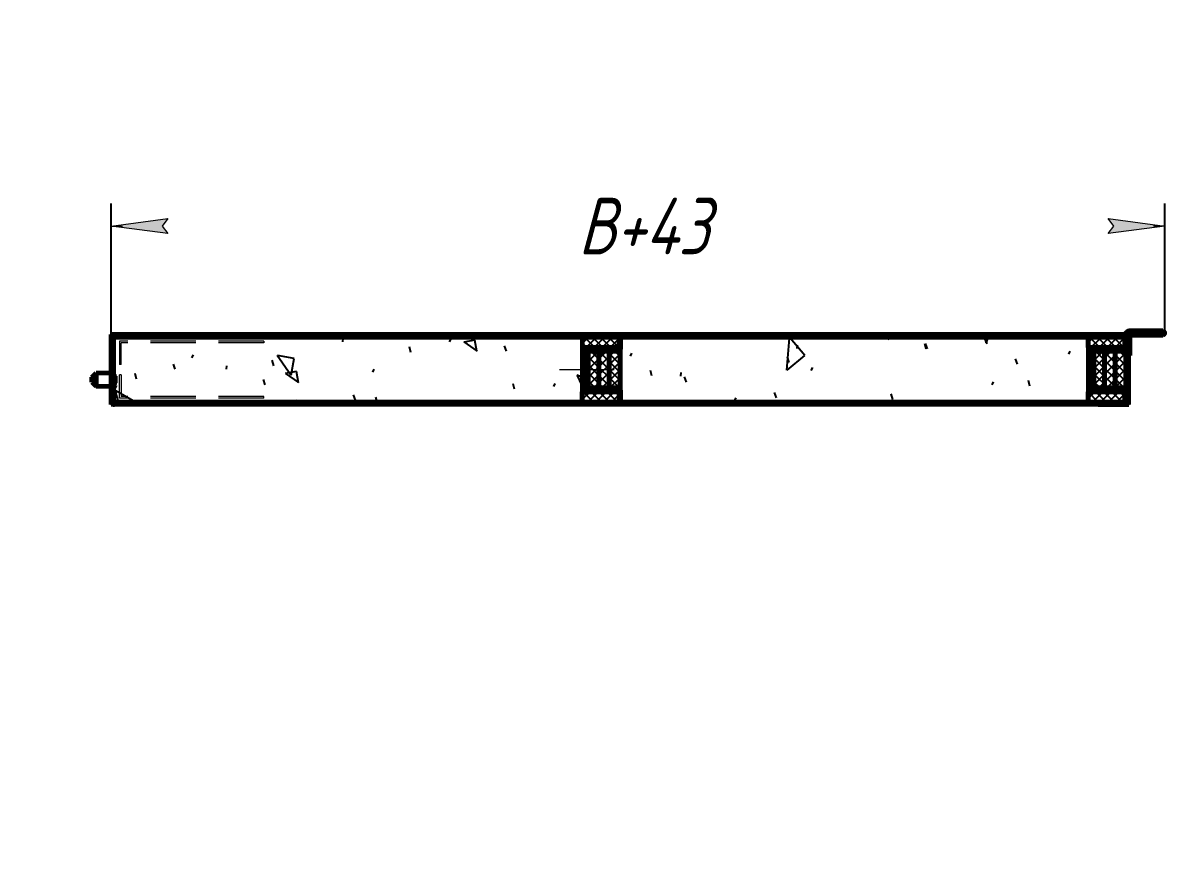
# Model space of a CAD drawing. Header units: millimetres. Extents: x -68 to 2520, y 0 to 297.
# Drawn here: x 2123.9 to 2225.3, y 0 to 73.2 of the extents above; entities that cross this region are included whole.
import ezdxf

# ---------------------------------------------------------------- set-up
doc = ezdxf.new("R2010")
doc.units = ezdxf.units.MM
for name, pattern in [('K5LT_AXLED', [13.660316, 9.160316, -1.5, 1.5, -1.5]), ('K5LT_BASIC', [0]), ('K5LT_DASHED', [6, 4, -2]), ('K5LT_THIN', [0])]:
    doc.linetypes.add(name, pattern=pattern)
doc.layers.add('Системный слой', color=7, linetype='Continuous')
doc.styles.add('KDIMTEXTSTYLE', font='GOST_AU.SHX', dxfattribs={"width": 0.96, "oblique": 15, "height": 5})
doc.dimstyles.new('KDIMSTYLE (0.50)', dxfattribs={"dimtxt": 5, "dimasz": 1, "dimexe": 2, "dimexo": 0, "dimgap": 1, "dimtad": 1, "dimlfac": 2, "dimtxsty": 'KDIMTEXTSTYLE', "dimsah": 1, "dimcen": 0, "dimdle": 1, "dimadec": 0, "dimazin": 0, "dimtfac": 0.667, "dimtmove": 0, "dimatfit": 3, "dimfxl": 1, "dimtvp": 1, "dimtolj": 1, "dimtzin": 0, "dimarcsym": 0})
doc.dimstyles.new('KDIMSTYLE (1.50)', dxfattribs={"dimtxt": 5, "dimasz": 1, "dimexe": 2, "dimexo": 0, "dimgap": 1, "dimtad": 1, "dimlfac": 0.666667, "dimtxsty": 'KDIMTEXTSTYLE', "dimsah": 1, "dimcen": 0, "dimdle": 1, "dimadec": 0, "dimazin": 0, "dimtfac": 0.667, "dimtmove": 0, "dimatfit": 3, "dimfxl": 1, "dimtvp": 1, "dimtolj": 1, "dimtzin": 0, "dimarcsym": 0})
pattern_1 = [(45, (0, 0), (-0.35355339, 0.35355339), []), (135, (0, 0), (-0.35355339, -0.35355339), [])]
pattern_2 = [(45, (0, 0), (-2.1213203, 2.1213203), [])]
pattern_3 = [(135, (0, 0), (-2.1213203, -2.1213203), [])]
pattern_4 = [(40, (7.66, 6.428), (-20.5692, 24.5134), [2, -30]), (130, (9.193, 7.713), (-24.5134, -20.5692), [2, -30]), (85, (7.66, 6.428), (-20.56883, 24.51297), [2.828, -42.426]), (60, (9.193, 7.713), (-27.7128, 16), [2, -30]), (150, (10.192, 9.445), (-16, -27.7128), [2, -30]), (105, (9.193, 7.713), (-27.7123, 15.9997), [2.828, -42.426]), (80, (16.853, 14.141), (-26.0974, 4.60168), [1.5, -25]), (170, (17.114, 15.618), (-4.60168, -26.0974), [1.5, -25]), (125, (16.853, 14.141), (-26.09695, 4.6016), [2.121, -35.355]), (100, (-18.796, -15.771), (-15.75692, -2.77837), [1, -15]), (190, (-18.97, -14.787), (2.77837, -15.75692), [1, -15]), (145, (-18.796, -15.771), (-15.75733, -2.77844), [1.414, -21.213]), (70, (1.233, 14.088), (-15.03508, 5.47232), [1, -15]), (160, (1.575, 15.028), (-5.47232, -15.03508), [1, -15]), (115, (1.233, 14.088), (-15.03547, 5.472463), [1.414, -21.213]), (85, (0, 0), (-9.351857, 7.84492), [0.3, -10]), (65, (0, 0), (-2.418448, 6.64463), [0.3, -10]), (105, (0, 0), (-6.193075, 7.658056), [0.5, -12]), (110, (0, 0), (-7.94593, 1.36463), [0.5, -7])]

# ---------------------------------------------------------------- blocks, each defined once
blk = doc.blocks.new('U57')
at = {"layer": 'Системный слой', "color": 7, "linetype": 'K5LT_DASHED', "lineweight": 18}
for p, q in [((2145.17, 45.09), (2132.43, 45.09)), ((2132.43, 45.09), (2132.43, 43.03)), ((2132.58, 43.03), (2132.58, 44.94)), ((2145.17, 44.94), (2132.58, 44.94)), ((2145.17, 45.09), (2145.17, 44.94)), ((2132.58, 43.03), (2132.43, 43.03))]:
    blk.add_line(p, q, dxfattribs=at)
blk = doc.blocks.new('U58')
at = {"layer": 'Системный слой', "color": 7, "linetype": 'K5LT_DASHED', "lineweight": 18}
for p, q in [((2132.58, 42.11), (2132.43, 42.11)), ((2132.43, 40.05), (2132.43, 42.11)), ((2132.58, 42.11), (2132.58, 40.2)), ((2145.17, 40.05), (2132.43, 40.05)), ((2145.17, 40.2), (2132.58, 40.2)), ((2145.17, 40.05), (2145.17, 40.2))]:
    blk.add_line(p, q, dxfattribs=at)
blk = doc.blocks.new('U61')
at = {"layer": 'Системный слой', "color": 7, "linetype": 'K5LT_DASHED', "lineweight": 18}
for p, q in [((2145.17, 45.09), (2132.43, 45.09)), ((2132.43, 45.09), (2132.43, 43.03)), ((2132.58, 43.03), (2132.58, 44.94)), ((2145.17, 44.94), (2132.58, 44.94)), ((2145.17, 45.09), (2145.17, 44.94)), ((2132.58, 43.03), (2132.43, 43.03))]:
    blk.add_line(p, q, dxfattribs=at)
blk = doc.blocks.new('U62')
at = {"layer": 'Системный слой', "color": 7, "linetype": 'K5LT_DASHED', "lineweight": 18}
for p, q in [((2132.58, 42.11), (2132.43, 42.11)), ((2132.43, 40.05), (2132.43, 42.11)), ((2132.58, 42.11), (2132.58, 40.2)), ((2145.17, 40.05), (2132.43, 40.05)), ((2145.17, 40.2), (2132.58, 40.2)), ((2145.17, 40.05), (2145.17, 40.2))]:
    blk.add_line(p, q, dxfattribs=at)
blk = doc.blocks.new('KDIMARROW_01')
at = {"layer": 'Системный слой'}
blk.add_hatch(color=0, dxfattribs=at).paths.add_polyline_path([(0, 0), (-5, 0.66), (-4.5, 0), (-5, -0.66)])
at = {"layer": 'Системный слой', "color": 0, "linetype": 'K5LT_THIN', "lineweight": 18}
for p, q in [((-4.5, 0), (-5, 0.66)), ((-5, 0.66), (0, 0)), ((0, 0), (-5, -0.66)), ((-5, -0.66), (-4.5, 0)), ((0, 0), (-1, 0))]:
    blk.add_line(p, q, dxfattribs=at)

msp = doc.modelspace()

# ---------------------------------------------------------------- hatches: boundary and pattern name
at = {"layer": 'Системный слой'}
h = msp.add_hatch(dxfattribs=at)
h.set_pattern_fill('Металл', angle=45, style=0, pattern_type=0)
h.set_pattern_definition(pattern_2)
h.paths.add_polyline_path([(2221.4993, 39.77478), (2221.4993, 45.47103), (2221.54235, 45.57498), (2221.6463, 45.61803), (2224.4981, 45.61803), (2224.62803, 45.67185), (2224.68185, 45.80178), (2224.62803, 45.93171), (2224.4981, 45.98553), (2221.52026, 45.98553), (2221.31237, 45.89942), (2221.11079, 45.69784), (2221.00685, 45.65478), (2218.7798, 45.65478), (2218.7798, 45.50778), (2221.00685, 45.50778), (2221.21473, 45.59389), (2221.41632, 45.79548), (2221.52026, 45.83853), (2224.4981, 45.83853), (2224.52408, 45.82777), (2224.53485, 45.80178), (2224.52408, 45.7758), (2224.4981, 45.76503), (2221.6463, 45.76503), (2221.43841, 45.67892), (2221.3523, 45.47103), (2221.3523, 39.77478), (2221.30924, 39.67084), (2221.2053, 39.62778), (2218.7798, 39.62778), (2218.7798, 39.48078), (2221.2053, 39.48078), (2221.41318, 39.56689)])
h = msp.add_hatch(dxfattribs=at)
h.set_pattern_fill('Металл', angle=45, style=0, pattern_type=0)
h.set_pattern_definition(pattern_2)
h.paths.add_polyline_path([(2221.4993, 39.77478), (2221.4993, 45.47103), (2221.54235, 45.57498), (2221.6463, 45.61803), (2224.4981, 45.61803), (2224.62803, 45.67185), (2224.68185, 45.80178), (2224.62803, 45.93171), (2224.4981, 45.98553), (2221.52026, 45.98553), (2221.31237, 45.89942), (2221.11079, 45.69784), (2221.00685, 45.65478), (2218.7798, 45.65478), (2218.7798, 45.50778), (2221.00685, 45.50778), (2221.21473, 45.59389), (2221.41632, 45.79548), (2221.52026, 45.83853), (2224.4981, 45.83853), (2224.52408, 45.82777), (2224.53485, 45.80178), (2224.52408, 45.7758), (2224.4981, 45.76503), (2221.6463, 45.76503), (2221.43841, 45.67892), (2221.3523, 45.47103), (2221.3523, 39.77478), (2221.30924, 39.67084), (2221.2053, 39.62778), (2218.7798, 39.62778), (2218.7798, 39.48078), (2221.2053, 39.48078), (2221.41318, 39.56689)])
h = msp.add_hatch(dxfattribs=at)
h.set_pattern_fill('Песок', angle=40, style=0, pattern_type=0)
h.set_pattern_definition(pattern_4)
h.paths.add_polyline_path([(2173.2641, 45.43428), (2131.90235, 45.43428), (2131.90235, 39.70128), (2173.2641, 39.70128), (2173.2641, 40.84053), (2173.2641, 44.29503), (2173.2641, 44.51553)])
h = msp.add_hatch(dxfattribs=at)
h.set_pattern_fill('Песок', angle=40, style=0, pattern_type=0)
h.set_pattern_definition(pattern_4)
h.paths.add_polyline_path([(2173.2641, 45.43428), (2131.90235, 45.43428), (2131.90235, 39.70128), (2173.2641, 39.70128), (2173.2641, 40.84053), (2173.2641, 44.29503), (2173.2641, 44.51553)])
h = msp.add_hatch(dxfattribs=at)
h.set_pattern_fill('Неметалл', angle=45, style=0, pattern_type=0)
h.set_pattern_definition(pattern_1)
h.paths.add_polyline_path([(2176.4981, 45.43428), (2176.4981, 44.51553), (2173.2641, 44.51553), (2173.2641, 45.43428)])
h = msp.add_hatch(dxfattribs=at)
h.set_pattern_fill('Неметалл', angle=45, style=0, pattern_type=0)
h.set_pattern_definition(pattern_1)
h.paths.add_polyline_path([(2176.4981, 45.43428), (2176.4981, 44.51553), (2173.2641, 44.51553), (2173.2641, 45.43428)])
h = msp.add_hatch(dxfattribs=at)
h.set_pattern_fill('Песок', angle=40, style=0, pattern_type=0)
h.set_pattern_definition(pattern_4)
h.paths.add_polyline_path([(2218.08035, 45.43428), (2176.7186, 45.43428), (2176.66662, 45.41275), (2176.6451, 45.36078), (2176.6451, 40.76703), (2176.6451, 39.77478), (2176.66662, 39.72281), (2176.7186, 39.70128), (2218.08035, 39.70128), (2218.08035, 40.84053), (2218.08035, 44.29503), (2218.08035, 44.51553)])
h = msp.add_hatch(dxfattribs=at)
h.set_pattern_fill('Песок', angle=40, style=0, pattern_type=0)
h.set_pattern_definition(pattern_4)
h.paths.add_polyline_path([(2218.08035, 45.43428), (2176.7186, 45.43428), (2176.66662, 45.41275), (2176.6451, 45.36078), (2176.6451, 40.76703), (2176.6451, 39.77478), (2176.66662, 39.72281), (2176.7186, 39.70128), (2218.08035, 39.70128), (2218.08035, 40.84053), (2218.08035, 44.29503), (2218.08035, 44.51553)])
h = msp.add_hatch(dxfattribs=at)
h.set_pattern_fill('Неметалл', angle=45, style=0, pattern_type=0)
h.set_pattern_definition(pattern_1)
h.paths.add_polyline_path([(2221.1318, 45.43428), (2217.8978, 45.43428), (2217.8978, 44.51553), (2218.1183, 44.51553), (2221.1318, 44.51553)])
h = msp.add_hatch(dxfattribs=at)
h.set_pattern_fill('Неметалл', angle=45, style=0, pattern_type=0)
h.set_pattern_definition(pattern_1)
h.paths.add_polyline_path([(2221.1318, 45.43428), (2217.8978, 45.43428), (2217.8978, 44.51553), (2218.1183, 44.51553), (2221.1318, 44.51553)])
h = msp.add_hatch(dxfattribs=at)
h.set_pattern_fill('Неметалл', angle=45, style=0, pattern_type=0)
h.set_pattern_definition(pattern_1)
h.paths.add_polyline_path([(2221.60955, 45.38952), (2221.60955, 43.8222), (2221.4993, 43.8222), (2221.4993, 45.38952)])
h = msp.add_hatch(dxfattribs=at)
h.set_pattern_fill('Неметалл', angle=45, style=0, pattern_type=0)
h.set_pattern_definition(pattern_1)
h.paths.add_polyline_path([(2221.60955, 45.38952), (2221.60955, 43.8222), (2221.4993, 43.8222), (2221.4993, 45.38952)])
h = msp.add_hatch(dxfattribs=at)
h.set_pattern_fill('Металл', angle=135, style=0, pattern_type=0)
h.set_pattern_definition(pattern_3)
h.paths.add_polyline_path([(2176.4981, 44.44203), (2173.4846, 44.44203), (2173.38065, 44.39898), (2173.3376, 44.29503), (2173.3376, 40.84053), (2173.38065, 40.73659), (2173.4846, 40.69353), (2176.4981, 40.69353), (2176.4981, 40.62003), (2173.4846, 40.62003), (2173.32868, 40.68462), (2173.2641, 40.84053), (2173.2641, 44.29503), (2173.32868, 44.45095), (2173.4846, 44.51553), (2176.4981, 44.51553)])
h = msp.add_hatch(dxfattribs=at)
h.set_pattern_fill('Металл', angle=135, style=0, pattern_type=0)
h.set_pattern_definition(pattern_3)
h.paths.add_polyline_path([(2176.4981, 44.44203), (2173.4846, 44.44203), (2173.38065, 44.39898), (2173.3376, 44.29503), (2173.3376, 40.84053), (2173.38065, 40.73659), (2173.4846, 40.69353), (2176.4981, 40.69353), (2176.4981, 40.62003), (2173.4846, 40.62003), (2173.32868, 40.68462), (2173.2641, 40.84053), (2173.2641, 44.29503), (2173.32868, 44.45095), (2173.4846, 44.51553), (2176.4981, 44.51553)])
h = msp.add_hatch(dxfattribs=at)
h.set_pattern_fill('Металл', angle=45, style=0, pattern_type=0)
h.set_pattern_definition(pattern_2)
h.paths.add_polyline_path([(2176.5716, 40.87728), (2173.8521, 40.87728), (2173.69618, 40.94187), (2173.6316, 41.09778), (2173.6316, 44.03778), (2173.69618, 44.1937), (2173.8521, 44.25828), (2176.5716, 44.25828), (2176.5716, 44.18478), (2173.8521, 44.18478), (2173.74815, 44.14173), (2173.7051, 44.03778), (2173.7051, 41.09778), (2173.74815, 40.99384), (2173.8521, 40.95078), (2176.5716, 40.95078)])
h = msp.add_hatch(dxfattribs=at)
h.set_pattern_fill('Металл', angle=45, style=0, pattern_type=0)
h.set_pattern_definition(pattern_2)
h.paths.add_polyline_path([(2176.5716, 40.87728), (2173.8521, 40.87728), (2173.69618, 40.94187), (2173.6316, 41.09778), (2173.6316, 44.03778), (2173.69618, 44.1937), (2173.8521, 44.25828), (2176.5716, 44.25828), (2176.5716, 44.18478), (2173.8521, 44.18478), (2173.74815, 44.14173), (2173.7051, 44.03778), (2173.7051, 41.09778), (2173.74815, 40.99384), (2173.8521, 40.95078), (2176.5716, 40.95078)])
h = msp.add_hatch(dxfattribs=at)
h.set_pattern_fill('Неметалл', angle=45, style=0, pattern_type=0)
h.set_pattern_definition(pattern_1)
h.paths.add_polyline_path([(2174.7341, 40.95078), (2174.7341, 44.18478), (2173.8521, 44.18478), (2173.81535, 44.18011), (2173.81535, 40.95545), (2173.8521, 40.95078)])
h.paths.add_polyline_path([(2175.65285, 40.95078), (2175.65285, 44.18478), (2174.7341, 44.18478), (2174.7341, 40.95078)])
h.paths.add_polyline_path([(2175.65285, 44.18478), (2175.65285, 40.95078), (2176.5716, 40.95078), (2176.5716, 44.18478)])
h = msp.add_hatch(dxfattribs=at)
h.set_pattern_fill('Неметалл', angle=45, style=0, pattern_type=0)
h.set_pattern_definition(pattern_1)
h.paths.add_polyline_path([(2174.7341, 40.95078), (2174.7341, 44.18478), (2173.8521, 44.18478), (2173.81535, 44.18011), (2173.81535, 40.95545), (2173.8521, 40.95078)])
h.paths.add_polyline_path([(2175.65285, 40.95078), (2175.65285, 44.18478), (2174.7341, 44.18478), (2174.7341, 40.95078)])
h.paths.add_polyline_path([(2175.65285, 44.18478), (2175.65285, 40.95078), (2176.5716, 40.95078), (2176.5716, 44.18478)])
h = msp.add_hatch(dxfattribs=at)
h.set_pattern_fill('Металл', angle=135, style=0, pattern_type=0)
h.set_pattern_definition(pattern_3)
h.paths.add_polyline_path([(2221.1318, 44.44203), (2218.1183, 44.44203), (2218.01435, 44.39898), (2217.9713, 44.29503), (2217.9713, 40.84053), (2218.01435, 40.73659), (2218.1183, 40.69353), (2221.1318, 40.69353), (2221.1318, 40.62003), (2218.1183, 40.62003), (2217.96238, 40.68462), (2217.8978, 40.84053), (2217.8978, 44.29503), (2217.96238, 44.45095), (2218.1183, 44.51553), (2221.1318, 44.51553)])
h = msp.add_hatch(dxfattribs=at)
h.set_pattern_fill('Металл', angle=135, style=0, pattern_type=0)
h.set_pattern_definition(pattern_3)
h.paths.add_polyline_path([(2221.1318, 44.44203), (2218.1183, 44.44203), (2218.01435, 44.39898), (2217.9713, 44.29503), (2217.9713, 40.84053), (2218.01435, 40.73659), (2218.1183, 40.69353), (2221.1318, 40.69353), (2221.1318, 40.62003), (2218.1183, 40.62003), (2217.96238, 40.68462), (2217.8978, 40.84053), (2217.8978, 44.29503), (2217.96238, 44.45095), (2218.1183, 44.51553), (2221.1318, 44.51553)])
h = msp.add_hatch(dxfattribs=at)
h.set_pattern_fill('Металл', angle=45, style=0, pattern_type=0)
h.set_pattern_definition(pattern_2)
h.paths.add_polyline_path([(2221.2053, 40.87728), (2218.4858, 40.87728), (2218.32988, 40.94187), (2218.2653, 41.09778), (2218.2653, 44.03778), (2218.32988, 44.1937), (2218.4858, 44.25828), (2221.2053, 44.25828), (2221.2053, 44.18478), (2218.4858, 44.18478), (2218.38185, 44.14173), (2218.3388, 44.03778), (2218.3388, 41.09778), (2218.38185, 40.99384), (2218.4858, 40.95078), (2221.2053, 40.95078)])
h = msp.add_hatch(dxfattribs=at)
h.set_pattern_fill('Металл', angle=45, style=0, pattern_type=0)
h.set_pattern_definition(pattern_2)
h.paths.add_polyline_path([(2221.2053, 40.87728), (2218.4858, 40.87728), (2218.32988, 40.94187), (2218.2653, 41.09778), (2218.2653, 44.03778), (2218.32988, 44.1937), (2218.4858, 44.25828), (2221.2053, 44.25828), (2221.2053, 44.18478), (2218.4858, 44.18478), (2218.38185, 44.14173), (2218.3388, 44.03778), (2218.3388, 41.09778), (2218.38185, 40.99384), (2218.4858, 40.95078), (2221.2053, 40.95078)])
h = msp.add_hatch(dxfattribs=at)
h.set_pattern_fill('Неметалл', angle=45, style=0, pattern_type=0)
h.set_pattern_definition(pattern_1)
h.paths.add_polyline_path([(2219.3678, 40.95078), (2219.3678, 44.18478), (2218.4858, 44.18478), (2218.44905, 44.18011), (2218.44905, 40.95545), (2218.4858, 40.95078)])
h.paths.add_polyline_path([(2220.28655, 40.95078), (2220.28655, 44.18478), (2219.3678, 44.18478), (2219.3678, 40.95078)])
h.paths.add_polyline_path([(2220.28655, 44.18478), (2220.28655, 40.95078), (2221.2053, 40.95078), (2221.2053, 43.08328), (2221.1318, 43.08328), (2221.0583, 43.15703), (2221.0583, 43.74254), (2221.1318, 43.81629), (2221.2053, 43.81629), (2221.2053, 44.18478)])
h = msp.add_hatch(dxfattribs=at)
h.set_pattern_fill('Неметалл', angle=45, style=0, pattern_type=0)
h.set_pattern_definition(pattern_1)
h.paths.add_polyline_path([(2219.3678, 40.95078), (2219.3678, 44.18478), (2218.4858, 44.18478), (2218.44905, 44.18011), (2218.44905, 40.95545), (2218.4858, 40.95078)])
h.paths.add_polyline_path([(2220.28655, 40.95078), (2220.28655, 44.18478), (2219.3678, 44.18478), (2219.3678, 40.95078)])
h.paths.add_polyline_path([(2220.28655, 44.18478), (2220.28655, 40.95078), (2221.2053, 40.95078), (2221.2053, 43.08328), (2221.1318, 43.08328), (2221.0583, 43.15703), (2221.0583, 43.74254), (2221.1318, 43.81629), (2221.2053, 43.81629), (2221.2053, 44.18478)])
h = msp.add_hatch(dxfattribs=at)
h.set_pattern_fill('Неметалл', angle=45, style=0, pattern_type=0)
h.set_pattern_definition(pattern_1)
h.paths.add_polyline_path([(2173.2641, 39.70128), (2176.4981, 39.70128), (2176.4981, 40.62003), (2173.4846, 40.62003), (2173.2641, 40.62003)])
h = msp.add_hatch(dxfattribs=at)
h.set_pattern_fill('Неметалл', angle=45, style=0, pattern_type=0)
h.set_pattern_definition(pattern_1)
h.paths.add_polyline_path([(2173.2641, 39.70128), (2176.4981, 39.70128), (2176.4981, 40.62003), (2173.4846, 40.62003), (2173.2641, 40.62003)])
h = msp.add_hatch(dxfattribs=at)
h.set_pattern_fill('Неметалл', angle=45, style=0, pattern_type=0)
h.set_pattern_definition(pattern_1)
h.paths.add_polyline_path([(2217.8978, 39.70128), (2221.1318, 39.70128), (2221.1318, 40.62003), (2218.1183, 40.62003), (2217.8978, 40.62003)])
h = msp.add_hatch(dxfattribs=at)
h.set_pattern_fill('Неметалл', angle=45, style=0, pattern_type=0)
h.set_pattern_definition(pattern_1)
h.paths.add_polyline_path([(2217.8978, 39.70128), (2221.1318, 39.70128), (2221.1318, 40.62003), (2218.1183, 40.62003), (2217.8978, 40.62003)])

# ---------------------------------------------------------------- linework, layer by layer
at = {"layer": 'Системный слой', "color": 5, "linetype": 'K5LT_BASIC', "lineweight": 60, "true_color": 0x0000ff}
for p, q in [((2131.68185, 43.81629), (2131.68185, 45.65478)), ((2221.00685, 45.65478), (2131.68185, 45.65478)), ((2131.68185, 43.81629), (2131.68185, 45.65478)), ((2221.00685, 45.65478), (2131.68185, 45.65478)), ((2134.40135, 45.65478), (2134.40135, 45.50778)), ((2134.40135, 45.65478), (2134.40135, 45.50778)), ((2218.7798, 45.65478), (2218.44905, 45.65478)), ((2218.7798, 45.65478), (2218.44905, 45.65478)), ((2221.00685, 45.65478), (2218.7798, 45.65478)), ((2218.7798, 45.50778), (2218.7798, 45.65478)), ((2221.00685, 45.65478), (2218.7798, 45.65478)), ((2218.7798, 45.50778), (2218.7798, 45.65478)), ((2221.31237, 45.89942), (2221.11079, 45.69784)), ((2221.31237, 45.89942), (2221.11079, 45.69784)), ((2221.41632, 45.79548), (2221.21473, 45.59389)), ((2221.41632, 45.79548), (2221.21473, 45.59389)), ((2224.4981, 45.98553), (2221.52026, 45.98553)), ((2224.4981, 45.98553), (2221.52026, 45.98553)), ((2224.4981, 45.83853), (2221.52026, 45.83853)), ((2224.4981, 45.83853), (2221.52026, 45.83853)), ((2221.6463, 45.76503), (2224.4981, 45.76503)), ((2221.6463, 45.76503), (2224.4981, 45.76503)), ((2131.82885, 42.05229), (2131.82885, 45.36078)), ((2131.82885, 42.05229), (2131.82885, 45.36078)), ((2131.90235, 45.47103), (2131.90235, 45.43428)), ((2176.4981, 45.47103), (2131.90235, 45.47103)), ((2131.90235, 45.47103), (2131.90235, 45.43428)), ((2176.4981, 45.47103), (2131.90235, 45.47103)), ((2131.90235, 45.43428), (2131.90235, 42.05229)), ((2176.4981, 45.43428), (2131.90235, 45.43428)), ((2131.90235, 45.43428), (2173.2641, 45.43428)), ((2131.90235, 45.43428), (2131.90235, 42.05229)), ((2176.4981, 45.43428), (2131.90235, 45.43428)), ((2131.90235, 45.43428), (2173.2641, 45.43428)), ((2221.2053, 45.50778), (2131.97585, 45.50778)), ((2221.2053, 45.50778), (2131.97585, 45.50778)), ((2173.2641, 45.43428), (2176.4981, 45.43428)), ((2173.2641, 45.43428), (2173.2641, 39.70128)), ((2173.2641, 45.43428), (2176.4981, 45.43428)), ((2173.2641, 45.43428), (2173.2641, 39.70128)), ((2176.4981, 45.43428), (2176.4981, 44.51553)), ((2176.4981, 45.43428), (2176.4981, 44.51553)), ((2176.5716, 44.51553), (2176.5716, 45.36078)), ((2176.5716, 44.51553), (2176.5716, 45.36078)), ((2176.60835, 45.36078), (2176.60835, 44.36853)), ((2176.60835, 44.51553), (2176.60835, 45.36078)), ((2176.60835, 45.36078), (2176.60835, 44.36853)), ((2176.60835, 44.51553), (2176.60835, 45.36078)), ((2176.6451, 45.43428), (2221.1318, 45.43428)), ((2176.6451, 39.70128), (2176.6451, 45.43428)), ((2176.6451, 45.43428), (2221.1318, 45.43428)), ((2176.6451, 39.70128), (2176.6451, 45.43428)), ((2176.6451, 45.36078), (2176.6451, 44.36853)), ((2176.6451, 45.36078), (2176.6451, 44.36853)), ((2221.1318, 45.47103), (2176.7186, 45.47103)), ((2221.1318, 45.47103), (2176.7186, 45.47103)), ((2221.1318, 45.43428), (2176.7186, 45.43428)), ((2221.1318, 45.43428), (2176.7186, 45.43428)), ((2217.8978, 45.43428), (2221.1318, 45.43428)), ((2217.8978, 44.51553), (2217.8978, 45.43428)), ((2217.8978, 45.43428), (2217.8978, 39.70128)), ((2217.8978, 45.43428), (2221.1318, 45.43428)), ((2217.8978, 44.51553), (2217.8978, 45.43428)), ((2217.8978, 45.43428), (2217.8978, 39.70128)), ((2218.7798, 45.50778), (2218.44905, 45.50778)), ((2218.7798, 45.50778), (2218.44905, 45.50778)), ((2221.00685, 45.50778), (2218.7798, 45.50778)), ((2221.00685, 45.50778), (2218.7798, 45.50778)), ((2221.2053, 45.50778), (2221.00685, 45.50778)), ((2221.2053, 45.50778), (2221.00685, 45.50778)), ((2221.1318, 45.43428), (2221.1318, 44.51553)), ((2221.1318, 45.43428), (2221.1318, 44.51553)), ((2221.2053, 44.51553), (2221.2053, 45.36078)), ((2221.2053, 44.51553), (2221.2053, 45.36078)), ((2221.24205, 44.51553), (2221.24205, 45.36078)), ((2221.24205, 44.51553), (2221.24205, 45.36078)), ((2221.3523, 39.77478), (2221.3523, 45.47103)), ((2221.3523, 39.77478), (2221.3523, 45.47103)), ((2221.4993, 39.77478), (2221.4993, 45.47103)), ((2221.4993, 39.77478), (2221.4993, 45.47103)), ((2221.4993, 45.38952), (2221.60955, 45.38952)), ((2221.4993, 45.38952), (2221.60955, 45.38952)), ((2221.60955, 43.8222), (2221.60955, 45.38952)), ((2221.60955, 43.8222), (2221.60955, 45.38952)), ((2221.6463, 45.61803), (2224.4981, 45.61803)), ((2221.6463, 45.61803), (2224.4981, 45.61803)), ((2131.68185, 42.27378), (2131.68185, 44.03716)), ((2131.68185, 42.27378), (2131.68185, 44.03716)), ((2176.4981, 44.51553), (2173.2641, 44.51553)), ((2176.4981, 44.51553), (2173.2641, 44.51553)), ((2173.2641, 44.29503), (2173.2641, 40.84053)), ((2173.2641, 44.29503), (2173.2641, 40.84053)), ((2173.3376, 44.29503), (2173.3376, 40.84053)), ((2173.3376, 44.29503), (2173.3376, 40.84053)), ((2176.4981, 44.51553), (2173.4846, 44.51553)), ((2176.4981, 44.51553), (2173.4846, 44.51553)), ((2176.4981, 44.44203), (2173.4846, 44.44203)), ((2176.4981, 44.44203), (2173.4846, 44.44203)), ((2173.59485, 44.03778), (2173.59485, 43.37628)), ((2173.59485, 44.03778), (2173.59485, 43.37628)), ((2173.6316, 44.03778), (2173.6316, 43.37628)), ((2173.6316, 41.09778), (2173.6316, 44.03778)), ((2173.6316, 44.03778), (2173.6316, 43.37628)), ((2173.6316, 41.09778), (2173.6316, 44.03778)), ((2173.7051, 41.09778), (2173.7051, 44.03778)), ((2173.7051, 41.09778), (2173.7051, 44.03778)), ((2173.81535, 44.18478), (2174.7341, 44.18478)), ((2173.81535, 40.95078), (2173.81535, 44.18478)), ((2173.81535, 44.18478), (2174.7341, 44.18478)), ((2173.81535, 40.95078), (2173.81535, 44.18478)), ((2176.53485, 44.29503), (2173.8521, 44.29503)), ((2176.53485, 44.29503), (2173.8521, 44.29503)), ((2176.53485, 44.25828), (2173.8521, 44.25828)), ((2173.8521, 44.25828), (2176.5716, 44.25828)), ((2176.53485, 44.25828), (2173.8521, 44.25828)), ((2173.8521, 44.25828), (2176.5716, 44.25828)), ((2173.8521, 44.18478), (2176.5716, 44.18478)), ((2173.8521, 44.18478), (2176.5716, 44.18478)), ((2174.7341, 44.18478), (2174.7341, 40.95078)), ((2174.7341, 40.95078), (2174.7341, 44.18478)), ((2174.7341, 44.18478), (2175.65285, 44.18478)), ((2174.7341, 44.18478), (2174.7341, 40.95078)), ((2174.7341, 40.95078), (2174.7341, 44.18478)), ((2174.7341, 44.18478), (2175.65285, 44.18478)), ((2175.1016, 44.44203), (2176.4981, 44.44203)), ((2175.1016, 44.44203), (2175.1016, 44.40528)), ((2175.1016, 44.44203), (2176.4981, 44.44203)), ((2175.1016, 44.44203), (2175.1016, 44.40528)), ((2175.1016, 44.40528), (2176.4981, 44.40528)), ((2175.1016, 44.40528), (2176.4981, 44.40528)), ((2175.65285, 40.95078), (2175.65285, 44.18478)), ((2175.65285, 44.18478), (2176.5716, 44.18478)), ((2175.65285, 44.18478), (2175.65285, 40.95078)), ((2175.65285, 40.95078), (2175.65285, 44.18478)), ((2175.65285, 44.18478), (2176.5716, 44.18478)), ((2175.65285, 44.18478), (2175.65285, 40.95078)), ((2176.4981, 44.44203), (2176.4981, 44.51553)), ((2176.4981, 44.44203), (2176.4981, 44.51553)), ((2176.5716, 44.18478), (2176.5716, 44.25828)), ((2176.5716, 44.18478), (2176.5716, 44.25828)), ((2176.5716, 44.18478), (2176.5716, 40.95078)), ((2176.5716, 44.18478), (2176.5716, 40.95078)), ((2221.1318, 44.51553), (2217.8978, 44.51553)), ((2221.1318, 44.51553), (2217.8978, 44.51553)), ((2217.8978, 44.29503), (2217.8978, 40.84053)), ((2217.8978, 44.29503), (2217.8978, 40.84053)), ((2217.9713, 44.29503), (2217.9713, 40.84053)), ((2217.9713, 44.29503), (2217.9713, 40.84053)), ((2221.1318, 44.51553), (2218.1183, 44.51553)), ((2221.1318, 44.51553), (2218.1183, 44.51553)), ((2221.1318, 44.44203), (2218.1183, 44.44203)), ((2221.1318, 44.44203), (2218.1183, 44.44203)), ((2218.2653, 41.09778), (2218.2653, 44.03778)), ((2218.2653, 41.09778), (2218.2653, 44.03778)), ((2218.3388, 41.09778), (2218.3388, 44.03778)), ((2218.3388, 41.09778), (2218.3388, 44.03778)), ((2218.44905, 44.18478), (2219.3678, 44.18478)), ((2218.44905, 40.95078), (2218.44905, 44.18478)), ((2218.44905, 44.18478), (2219.3678, 44.18478)), ((2218.44905, 40.95078), (2218.44905, 44.18478)), ((2221.16855, 44.25828), (2218.4858, 44.25828)), ((2218.4858, 44.25828), (2221.2053, 44.25828)), ((2221.16855, 44.25828), (2218.4858, 44.25828)), ((2218.4858, 44.25828), (2221.2053, 44.25828)), ((2218.4858, 44.18478), (2221.2053, 44.18478)), ((2218.4858, 44.18478), (2221.2053, 44.18478)), ((2219.3678, 44.18478), (2219.3678, 40.95078)), ((2219.3678, 40.95078), (2219.3678, 44.18478)), ((2219.3678, 44.18478), (2220.28655, 44.18478)), ((2219.3678, 44.18478), (2219.3678, 40.95078)), ((2219.3678, 40.95078), (2219.3678, 44.18478)), ((2219.3678, 44.18478), (2220.28655, 44.18478)), ((2219.7353, 44.44203), (2221.1318, 44.44203)), ((2219.7353, 44.44203), (2219.7353, 44.40528)), ((2219.7353, 44.44203), (2221.1318, 44.44203)), ((2219.7353, 44.44203), (2219.7353, 44.40528)), ((2219.7353, 44.40528), (2221.1318, 44.40528)), ((2219.7353, 44.40528), (2221.1318, 44.40528)), ((2220.28655, 40.95078), (2220.28655, 44.18478)), ((2220.28655, 44.18478), (2221.2053, 44.18478)), ((2220.28655, 44.18478), (2220.28655, 40.95078)), ((2220.28655, 40.95078), (2220.28655, 44.18478)), ((2220.28655, 44.18478), (2221.2053, 44.18478)), ((2220.28655, 44.18478), (2220.28655, 40.95078)), ((2221.1318, 44.44203), (2221.1318, 44.51553)), ((2221.1318, 44.44203), (2221.1318, 44.51553)), ((2221.2053, 44.18478), (2221.2053, 44.25828)), ((2221.2053, 44.18478), (2221.2053, 44.25828)), ((2221.2053, 44.18478), (2221.2053, 40.91403)), ((2221.2053, 44.18478), (2221.2053, 40.91403)), ((2221.4993, 43.8222), (2221.60955, 43.8222)), ((2221.4993, 43.8222), (2221.60955, 43.8222)), ((2173.59485, 43.37628), (2173.6316, 43.37628)), ((2173.59485, 43.37628), (2173.6316, 43.37628)), ((2221.2053, 43.19253), (2221.3523, 43.19253)), ((2221.2053, 43.19253), (2221.3523, 43.19253)), ((2129.99135, 41.90628), (2130.35885, 42.27378)), ((2129.99135, 41.90628), (2130.35885, 42.27378)), ((2129.99135, 41.46695), (2129.99135, 41.90462)), ((2129.99135, 41.46695), (2129.99135, 41.90462)), ((2130.35885, 42.27378), (2131.68185, 42.27378)), ((2130.35885, 42.27378), (2130.35885, 41.09778)), ((2130.35885, 42.27378), (2131.68185, 42.27378)), ((2130.35885, 42.27378), (2130.35885, 41.09778)), ((2130.35885, 42.27316), (2131.68185, 42.27316)), ((2130.35885, 42.27316), (2131.68185, 42.27316)), ((2131.68185, 39.48078), (2131.68185, 42.27378)), ((2131.68185, 39.48078), (2131.68185, 42.27378)), ((2131.68185, 42.05229), (2131.97585, 42.05229)), ((2131.68185, 42.05229), (2131.97585, 42.05229)), ((2131.97585, 42.05229), (2131.97585, 41.31928)), ((2131.97585, 42.05229), (2131.97585, 41.31928)), ((2132.04935, 41.97854), (2132.04935, 41.39303)), ((2132.04935, 41.97854), (2132.04935, 41.39303)), ((2173.6316, 41.75928), (2173.59485, 41.75928)), ((2173.59485, 41.75928), (2173.59485, 41.09778)), ((2173.6316, 41.75928), (2173.59485, 41.75928)), ((2173.59485, 41.75928), (2173.59485, 41.09778)), ((2173.6316, 41.75928), (2173.6316, 41.09778)), ((2173.6316, 41.75928), (2173.6316, 41.09778)), ((2218.2653, 41.75928), (2218.2653, 41.09778)), ((2218.2653, 41.75928), (2218.2653, 41.09778)), ((2221.2053, 41.94303), (2221.3523, 41.94303)), ((2221.2053, 41.94303), (2221.3523, 41.94303)), ((2129.99135, 41.46528), (2130.35885, 41.09778)), ((2129.99135, 41.46528), (2130.35885, 41.09778)), ((2130.35885, 41.0984), (2131.68185, 41.0984)), ((2130.35885, 41.09778), (2130.35885, 41.0984)), ((2130.35885, 41.0984), (2131.68185, 41.0984)), ((2130.35885, 41.09778), (2130.35885, 41.0984)), ((2130.35885, 41.09778), (2131.68185, 41.09778)), ((2130.35885, 41.09778), (2131.68185, 41.09778)), ((2131.68185, 41.31928), (2131.97585, 41.31928)), ((2131.68185, 41.31928), (2131.97585, 41.31928)), ((2131.82885, 39.77478), (2131.82885, 41.31928)), ((2131.82885, 39.77478), (2131.82885, 41.31928)), ((2131.90235, 41.31928), (2131.90235, 39.70128)), ((2131.90235, 41.31928), (2131.90235, 39.70128)), ((2173.2641, 40.62003), (2176.4981, 40.62003)), ((2173.2641, 39.70128), (2173.2641, 40.62003)), ((2173.2641, 40.62003), (2176.4981, 40.62003)), ((2173.2641, 39.70128), (2173.2641, 40.62003)), ((2173.4846, 40.69353), (2176.4981, 40.69353)), ((2173.4846, 40.69353), (2176.4981, 40.69353)), ((2173.4846, 40.62003), (2176.4981, 40.62003)), ((2173.4846, 40.62003), (2176.4981, 40.62003)), ((2174.7341, 40.95078), (2173.81535, 40.95078)), ((2174.7341, 40.95078), (2173.81535, 40.95078)), ((2176.5716, 40.95078), (2173.8521, 40.95078)), ((2176.5716, 40.95078), (2173.8521, 40.95078)), ((2173.8521, 40.87728), (2176.53485, 40.87728)), ((2176.5716, 40.87728), (2173.8521, 40.87728)), ((2173.8521, 40.87728), (2176.53485, 40.87728)), ((2176.5716, 40.87728), (2173.8521, 40.87728)), ((2173.8521, 40.84053), (2176.53485, 40.84053)), ((2173.8521, 40.84053), (2176.53485, 40.84053)), ((2175.65285, 40.95078), (2174.7341, 40.95078)), ((2175.65285, 40.95078), (2174.7341, 40.95078)), ((2176.4981, 40.73028), (2175.1016, 40.73028)), ((2175.1016, 40.73028), (2175.1016, 40.69353)), ((2176.4981, 40.73028), (2175.1016, 40.73028)), ((2175.1016, 40.73028), (2175.1016, 40.69353)), ((2176.4981, 40.69353), (2175.1016, 40.69353)), ((2176.4981, 40.69353), (2175.1016, 40.69353)), ((2176.5716, 40.95078), (2175.65285, 40.95078)), ((2176.5716, 40.95078), (2175.65285, 40.95078)), ((2176.4981, 40.62003), (2176.4981, 40.69353)), ((2176.4981, 40.62003), (2176.4981, 40.69353)), ((2176.4981, 40.62003), (2176.4981, 39.70128)), ((2176.4981, 40.62003), (2176.4981, 39.70128)), ((2176.5716, 40.87728), (2176.5716, 40.95078)), ((2176.5716, 40.87728), (2176.5716, 40.95078)), ((2176.5716, 39.77478), (2176.5716, 40.62003)), ((2176.5716, 39.77478), (2176.5716, 40.62003)), ((2176.60835, 40.76703), (2176.60835, 39.77478)), ((2176.60835, 40.76703), (2176.60835, 39.77478)), ((2176.60835, 39.77478), (2176.60835, 40.62003)), ((2176.60835, 39.77478), (2176.60835, 40.62003)), ((2176.6451, 40.76703), (2176.6451, 39.77478)), ((2176.6451, 40.76703), (2176.6451, 39.77478)), ((2217.8978, 40.62003), (2221.1318, 40.62003)), ((2217.8978, 39.70128), (2217.8978, 40.62003)), ((2217.8978, 40.62003), (2221.1318, 40.62003)), ((2217.8978, 39.70128), (2217.8978, 40.62003)), ((2218.1183, 40.69353), (2221.1318, 40.69353)), ((2218.1183, 40.69353), (2221.1318, 40.69353)), ((2218.1183, 40.62003), (2221.1318, 40.62003)), ((2218.1183, 40.62003), (2221.1318, 40.62003)), ((2219.3678, 40.95078), (2218.44905, 40.95078)), ((2219.3678, 40.95078), (2218.44905, 40.95078)), ((2221.2053, 40.95078), (2218.4858, 40.95078)), ((2221.2053, 40.95078), (2218.4858, 40.95078)), ((2218.4858, 40.87728), (2221.16855, 40.87728)), ((2221.2053, 40.87728), (2218.4858, 40.87728)), ((2218.4858, 40.87728), (2221.16855, 40.87728)), ((2221.2053, 40.87728), (2218.4858, 40.87728)), ((2220.28655, 40.95078), (2219.3678, 40.95078)), ((2220.28655, 40.95078), (2219.3678, 40.95078)), ((2221.1318, 40.73028), (2219.7353, 40.73028)), ((2219.7353, 40.73028), (2219.7353, 40.69353)), ((2221.1318, 40.73028), (2219.7353, 40.73028)), ((2219.7353, 40.73028), (2219.7353, 40.69353)), ((2221.1318, 40.69353), (2219.7353, 40.69353)), ((2221.1318, 40.69353), (2219.7353, 40.69353)), ((2221.2053, 40.95078), (2220.28655, 40.95078)), ((2221.2053, 40.95078), (2220.28655, 40.95078)), ((2221.1318, 40.62003), (2221.1318, 40.69353)), ((2221.1318, 40.62003), (2221.1318, 40.69353)), ((2221.1318, 40.62003), (2221.1318, 39.70128)), ((2221.1318, 40.62003), (2221.1318, 39.70128)), ((2221.2053, 40.87728), (2221.2053, 40.95078)), ((2221.2053, 40.87728), (2221.2053, 40.95078)), ((2221.2053, 39.77478), (2221.2053, 40.62003)), ((2221.2053, 39.77478), (2221.2053, 40.62003)), ((2221.24205, 39.77478), (2221.24205, 40.62003)), ((2221.24205, 39.77478), (2221.24205, 40.62003)), ((2131.90235, 39.70128), (2131.90235, 39.66453)), ((2131.90235, 39.70128), (2176.4981, 39.70128)), ((2173.2641, 39.70128), (2131.90235, 39.70128)), ((2131.90235, 39.70128), (2131.90235, 39.66453)), ((2131.90235, 39.70128), (2176.4981, 39.70128)), ((2173.2641, 39.70128), (2131.90235, 39.70128)), ((2131.90235, 39.66453), (2176.4981, 39.66453)), ((2131.90235, 39.66453), (2176.4981, 39.66453)), ((2221.2053, 39.62778), (2131.97585, 39.62778)), ((2221.2053, 39.62778), (2131.97585, 39.62778)), ((2134.40135, 39.62778), (2134.40135, 39.48078)), ((2134.40135, 39.62778), (2134.40135, 39.48078)), ((2176.4981, 39.70128), (2173.2641, 39.70128)), ((2176.4981, 39.70128), (2173.2641, 39.70128)), ((2221.1318, 39.70128), (2176.6451, 39.70128)), ((2221.1318, 39.70128), (2176.6451, 39.70128)), ((2176.7186, 39.70128), (2221.1318, 39.70128)), ((2176.7186, 39.70128), (2221.1318, 39.70128)), ((2176.7186, 39.66453), (2221.1318, 39.66453)), ((2176.7186, 39.66453), (2221.1318, 39.66453)), ((2221.1318, 39.70128), (2217.8978, 39.70128)), ((2221.1318, 39.70128), (2217.8978, 39.70128)), ((2218.7798, 39.62778), (2218.44905, 39.62778)), ((2218.7798, 39.62778), (2218.44905, 39.62778)), ((2218.7798, 39.48078), (2218.7798, 39.62778)), ((2218.7798, 39.62778), (2221.2053, 39.62778)), ((2218.7798, 39.48078), (2218.7798, 39.62778)), ((2218.7798, 39.62778), (2221.2053, 39.62778)), ((2221.4993, 39.55428), (2221.4993, 39.77478)), ((2221.4993, 39.55428), (2221.4993, 39.77478)), ((2221.4993, 39.48078), (2221.4993, 39.55428)), ((2221.4993, 39.48078), (2221.4993, 39.55428)), ((2221.4993, 39.48078), (2131.68185, 39.48078)), ((2221.4993, 39.48078), (2131.68185, 39.48078)), ((2218.7798, 39.48078), (2218.44905, 39.48078)), ((2218.7798, 39.48078), (2218.44905, 39.48078)), ((2218.7798, 39.48078), (2221.2053, 39.48078)), ((2218.7798, 39.48078), (2221.2053, 39.48078)), ((2221.2053, 39.48078), (2221.4993, 39.48078)), ((2221.2053, 39.48078), (2221.4993, 39.48078))]:
    msp.add_line(p, q, dxfattribs=at)
at = {"layer": 'Системный слой', "color": 7, "linetype": 'K5LT_THIN', "lineweight": 18}
for p, q in [((2131.78138, 45.58128), (2131.68185, 45.58128)), ((2131.78138, 45.58128), (2131.68185, 45.58128)), ((2176.4981, 45.36078), (2176.5716, 45.36078)), ((2176.4981, 45.36078), (2176.5716, 45.36078)), ((2221.1318, 45.36078), (2221.2053, 45.36078)), ((2221.1318, 45.36078), (2221.2053, 45.36078)), ((2221.2053, 42.23703), (2221.3523, 42.23703)), ((2221.2053, 42.23703), (2221.3523, 42.23703)), ((2131.68185, 39.55428), (2131.78138, 39.55428)), ((2131.68185, 39.55428), (2131.78138, 39.55428)), ((2176.4981, 39.77478), (2176.5716, 39.77478)), ((2176.4981, 39.77478), (2176.5716, 39.77478)), ((2221.1318, 39.77478), (2221.2053, 39.77478)), ((2221.1318, 39.77478), (2221.2053, 39.77478)), ((2221.1318, 39.77478), (2221.2053, 39.77478)), ((2221.1318, 39.77478), (2221.2053, 39.77478)), ((2221.39976, 39.55428), (2221.4993, 39.55428)), ((2221.39976, 39.55428), (2221.4993, 39.55428))]:
    msp.add_line(p, q, dxfattribs=at)
at = {"layer": 'Системный слой', "color": 30, "linetype": 'K5LT_AXLED', "lineweight": 18, "true_color": 0xff8000}
msp.add_line((2171.2641, 42.56778), (2176.0726, 42.56778), dxfattribs=at)
msp.add_line((2171.2641, 42.56778), (2176.0726, 42.56778), dxfattribs=at)
at = {"layer": 'Системный слой', "color": 5, "linetype": 'K5LT_BASIC', "lineweight": 60, "true_color": 0x0000ff}
for centre, radius, start, end in [((2131.97585, 45.36078), 0.294, 90, 180), ((2131.97585, 45.36078), 0.294, 90, 180), ((2221.00685, 45.80178), 0.147, 270, 315), ((2221.00685, 45.80178), 0.147, 270, 315), ((2221.52026, 45.69153), 0.294, 90, 135), ((2221.52026, 45.69153), 0.294, 90, 135), ((2221.6463, 45.47103), 0.294, 90, 180), ((2221.6463, 45.47103), 0.294, 90, 180), ((2221.52026, 45.69153), 0.147, 90, 135), ((2221.52026, 45.69153), 0.147, 90, 135), ((2224.4981, 45.80178), 0.18375, 270, 90), ((2224.4981, 45.80178), 0.18375, 270, 90), ((2224.4981, 45.80178), 0.03675, 270, 90), ((2224.4981, 45.80178), 0.03675, 270, 90), ((2131.97585, 45.36078), 0.147, 90, 180), ((2131.97585, 45.36078), 0.147, 90, 180), ((2176.4981, 45.36078), 0.11025, 0, 90), ((2176.4981, 45.36078), 0.11025, 0, 90), ((2176.4981, 45.36078), 0.0735, 0, 90), ((2176.4981, 45.36078), 0.0735, 0, 90), ((2176.7186, 45.36078), 0.11025, 90, 180), ((2176.7186, 45.36078), 0.11025, 90, 180), ((2176.7186, 45.36078), 0.0735, 90, 180), ((2176.7186, 45.36078), 0.0735, 90, 180), ((2221.00685, 45.80178), 0.294, 270, 315), ((2221.00685, 45.80178), 0.294, 270, 315), ((2221.1318, 45.36078), 0.11025, 0, 90), ((2221.1318, 45.36078), 0.11025, 0, 90), ((2221.1318, 45.36078), 0.0735, 0, 90), ((2221.1318, 45.36078), 0.0735, 0, 90), ((2221.2053, 45.36078), 0.147, 0, 90), ((2221.2053, 45.36078), 0.147, 0, 90), ((2221.6463, 45.47103), 0.147, 90, 180), ((2221.6463, 45.47103), 0.147, 90, 180), ((2173.4846, 44.29503), 0.2205, 90, 180), ((2173.4846, 44.29503), 0.2205, 90, 180), ((2173.4846, 44.29503), 0.147, 90, 180), ((2173.4846, 44.29503), 0.147, 90, 180), ((2173.8521, 44.03778), 0.25725, 90, 180), ((2173.8521, 44.03778), 0.25725, 90, 180), ((2173.8521, 44.03778), 0.2205, 90, 180), ((2173.8521, 44.03778), 0.2205, 90, 180), ((2173.8521, 44.03778), 0.2205, 90, 180), ((2173.8521, 44.03778), 0.2205, 90, 180), ((2173.8521, 44.03778), 0.147, 90, 180), ((2173.8521, 44.03778), 0.147, 90, 180), ((2176.4981, 44.51553), 0.0735, 270, 0), ((2176.4981, 44.51553), 0.11025, 270, 0), ((2176.4981, 44.51553), 0.0735, 270, 0), ((2176.4981, 44.51553), 0.11025, 270, 0), ((2176.53485, 44.36853), 0.0735, 270, 0), ((2176.53485, 44.36853), 0.11025, 270, 0), ((2176.53485, 44.36853), 0.0735, 270, 0), ((2176.53485, 44.36853), 0.11025, 270, 0), ((2218.1183, 44.29503), 0.2205, 90, 180), ((2218.1183, 44.29503), 0.2205, 90, 180), ((2218.1183, 44.29503), 0.147, 90, 180), ((2218.1183, 44.29503), 0.147, 90, 180), ((2218.4858, 44.03778), 0.2205, 90, 180), ((2218.4858, 44.03778), 0.2205, 90, 180), ((2218.4858, 44.03778), 0.2205, 90, 180), ((2218.4858, 44.03778), 0.2205, 90, 180), ((2218.4858, 44.03778), 0.147, 90, 180), ((2218.4858, 44.03778), 0.147, 90, 180), ((2221.1318, 44.51553), 0.0735, 270, 0), ((2221.1318, 44.51553), 0.11025, 270, 0), ((2221.1318, 44.51553), 0.0735, 270, 0), ((2221.1318, 44.51553), 0.11025, 270, 0), ((2173.4846, 40.84053), 0.2205, 180, 270), ((2173.4846, 40.84053), 0.2205, 180, 270), ((2173.4846, 40.84053), 0.147, 180, 270), ((2173.4846, 40.84053), 0.147, 180, 270), ((2173.8521, 41.09778), 0.25725, 180, 270), ((2173.8521, 41.09778), 0.25725, 180, 270), ((2173.8521, 41.09778), 0.2205, 180, 270), ((2173.8521, 41.09778), 0.2205, 180, 270), ((2173.8521, 41.09778), 0.2205, 180, 270), ((2173.8521, 41.09778), 0.2205, 180, 270), ((2173.8521, 41.09778), 0.147, 180, 270), ((2173.8521, 41.09778), 0.147, 180, 270), ((2176.4981, 40.62003), 0.11025, 0, 90), ((2176.4981, 40.62003), 0.11025, 0, 90), ((2176.4981, 40.62003), 0.0735, 0, 90), ((2176.4981, 40.62003), 0.0735, 0, 90), ((2176.53485, 40.76703), 0.11025, 0, 90), ((2176.53485, 40.76703), 0.11025, 0, 90), ((2176.53485, 40.76703), 0.0735, 0, 90), ((2176.53485, 40.76703), 0.0735, 0, 90), ((2218.1183, 40.84053), 0.2205, 180, 270), ((2218.1183, 40.84053), 0.2205, 180, 270), ((2218.1183, 40.84053), 0.147, 180, 270), ((2218.1183, 40.84053), 0.147, 180, 270), ((2218.4858, 41.09778), 0.2205, 180, 270), ((2218.4858, 41.09778), 0.2205, 180, 270), ((2218.4858, 41.09778), 0.2205, 180, 270), ((2218.4858, 41.09778), 0.2205, 180, 270), ((2218.4858, 41.09778), 0.147, 180, 270), ((2218.4858, 41.09778), 0.147, 180, 270), ((2221.1318, 40.62003), 0.11025, 0, 90), ((2221.1318, 40.62003), 0.11025, 0, 90), ((2221.1318, 40.62003), 0.0735, 0, 90), ((2221.1318, 40.62003), 0.0735, 0, 90), ((2131.97585, 39.77478), 0.294, 180, 270), ((2131.97585, 39.77478), 0.294, 180, 270), ((2131.97585, 39.77478), 0.147, 180, 270), ((2131.97585, 39.77478), 0.147, 180, 270), ((2176.4981, 39.77478), 0.11025, 270, 0), ((2176.4981, 39.77478), 0.0735, 270, 0), ((2176.4981, 39.77478), 0.11025, 270, 0), ((2176.4981, 39.77478), 0.0735, 270, 0), ((2176.7186, 39.77478), 0.11025, 180, 270), ((2176.7186, 39.77478), 0.11025, 180, 270), ((2176.7186, 39.77478), 0.0735, 180, 270), ((2176.7186, 39.77478), 0.0735, 180, 270), ((2221.1318, 39.77478), 0.11025, 270, 0), ((2221.1318, 39.77478), 0.0735, 270, 0), ((2221.1318, 39.77478), 0.11025, 270, 0), ((2221.1318, 39.77478), 0.0735, 270, 0), ((2221.2053, 39.77478), 0.294, 270, 0), ((2221.2053, 39.77478), 0.147, 270, 0), ((2221.2053, 39.77478), 0.294, 270, 0), ((2221.2053, 39.77478), 0.147, 270, 0)]:
    msp.add_arc(centre, radius, start, end, dxfattribs=at)
for points in [[(2132.04935, 41.97854), (2132.02486, 42.00313), (2132.00035, 42.02771), (2131.97585, 42.05229)], [(2132.04935, 41.97854), (2132.02486, 42.00313), (2132.00035, 42.02771), (2131.97585, 42.05229)], [(2132.04935, 41.39303), (2132.02486, 41.36843), (2132.00035, 41.34385), (2131.97585, 41.31928)], [(2132.04935, 41.39303), (2132.02486, 41.36843), (2132.00035, 41.34385), (2131.97585, 41.31928)]]:
    msp.add_open_spline(points, degree=3, dxfattribs=at)
msp.add_open_spline([(2129.99135, 41.46695), (2130.02018, 41.4379), (2130.06631, 41.39153), (2130.13441, 41.32321), (2130.22803, 41.22937), (2130.30441, 41.1529), (2130.35885, 41.0984)], degree=3, knots=[0, 0, 0, 0, 1.651521582, 2.638932399, 3.892126045, 7, 7, 7, 7], dxfattribs=at)
msp.add_open_spline([(2129.99135, 41.46695), (2130.02018, 41.4379), (2130.06631, 41.39153), (2130.13441, 41.32321), (2130.22803, 41.22937), (2130.30441, 41.1529), (2130.35885, 41.0984)], degree=3, knots=[0, 0, 0, 0, 1.651521582, 2.638932399, 3.892126045, 7, 7, 7, 7], dxfattribs=at)

# ---------------------------------------------------------------- block references
at = {"layer": 'Системный слой'}
for name in ['U57', 'U61', 'U58', 'U62']:
    msp.add_blockref(name, (0, 0), dxfattribs=at)

# ---------------------------------------------------------------- dimensions: what is measured, and where the dimension line sits
at = {"layer": 'Системный слой', "color": 7}
msp.add_linear_dim(base=(2224.68185, 55.23512), p1=(2131.68185, 45.65478), p2=(2224.68185, 45.80178), location=(2178.68185, 55.23512), text='\\H5.0;\\W0.965;\\Q15;\\Q15;В+43\\H5.0;\\W0.965;\\Q15;', dimstyle='KDIMSTYLE (1.50)', override={"dimexo": 0, "dimblk1": 'KDIMARROW_01', "dimblk2": 'KDIMARROW_01', "dimse1": 0, "dimse2": 0, "dimclrt": 7, "dimtolj": 1}, dxfattribs=at).render()
msp.add_linear_dim(base=(2224.68185, 55.23512), p1=(2131.68185, 45.65478), p2=(2224.68185, 45.80178), location=(2178.68185, 55.23512), text='\\H5.0;\\W0.965;\\Q15;\\Q15;В+43\\H5.0;\\W0.965;\\Q15;', dimstyle='KDIMSTYLE (1.50)', override={"dimexo": 0, "dimblk1": 'KDIMARROW_01', "dimblk2": 'KDIMARROW_01', "dimse1": 0, "dimse2": 0, "dimclrt": 7, "dimtolj": 1}, dxfattribs=at).render()
msp.add_radius_dim(center=(2425.38898, 46.80853), radius=615.62971, location=(1832.36323, 20.03753), text='\\H5.0;\\W0.965;\\Q15;R\\H5.0;\\W0.965;\\Q15;\\Q15; раскрытия', dimstyle='KDIMSTYLE (0.50)', override={"dimblk2": 'KDIMARROW_01', "dimclrt": 7, "dimtofl": 0, "dimtolj": 1}, dxfattribs=at).render()

doc.saveas('drawing.dxf')
